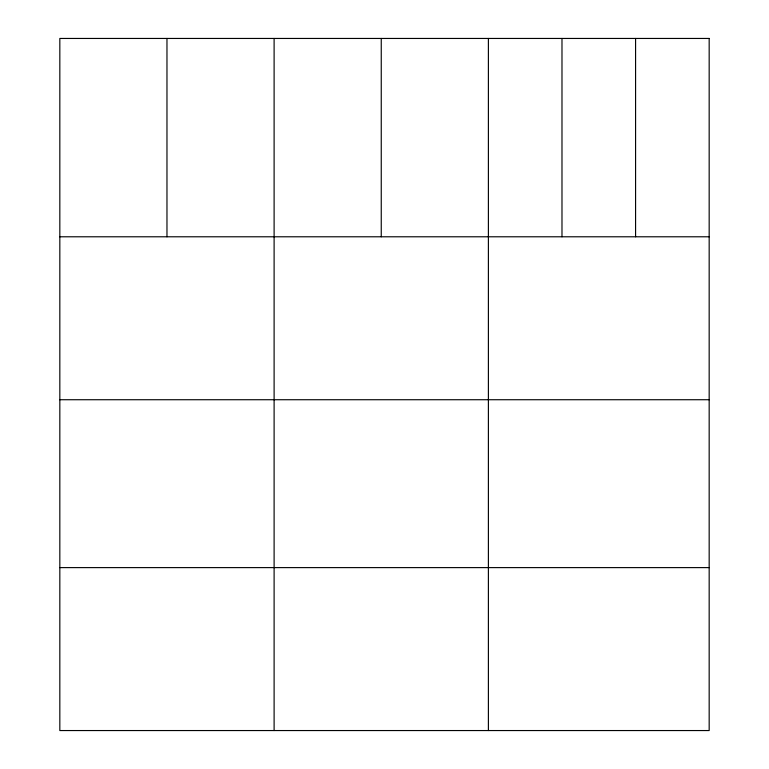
<?xml version="1.0" encoding="UTF-8"?>
<svg xmlns="http://www.w3.org/2000/svg" width="769" height="769" viewBox="0 0 769 769"><rect width="100%" height="100%" fill="white"/><g stroke="black" fill="none" stroke-linecap="round" stroke-linejoin="round"><path stroke-width="1.15" d="M59.828 236.785L709.172 236.785M59.828 399.726L709.172 399.726M59.828 567.609L709.172 567.609M635.579 38.45L635.579 236.785M561.985 38.45L561.985 236.785M488.392 38.45L488.392 730.55M381.251 38.45L381.251 236.785M274.11 38.45L274.11 730.55M166.969 38.45L166.969 236.785M709.172 38.45L59.828 38.45L59.828 730.55L709.172 730.55L709.172 38.45"/></g></svg>
